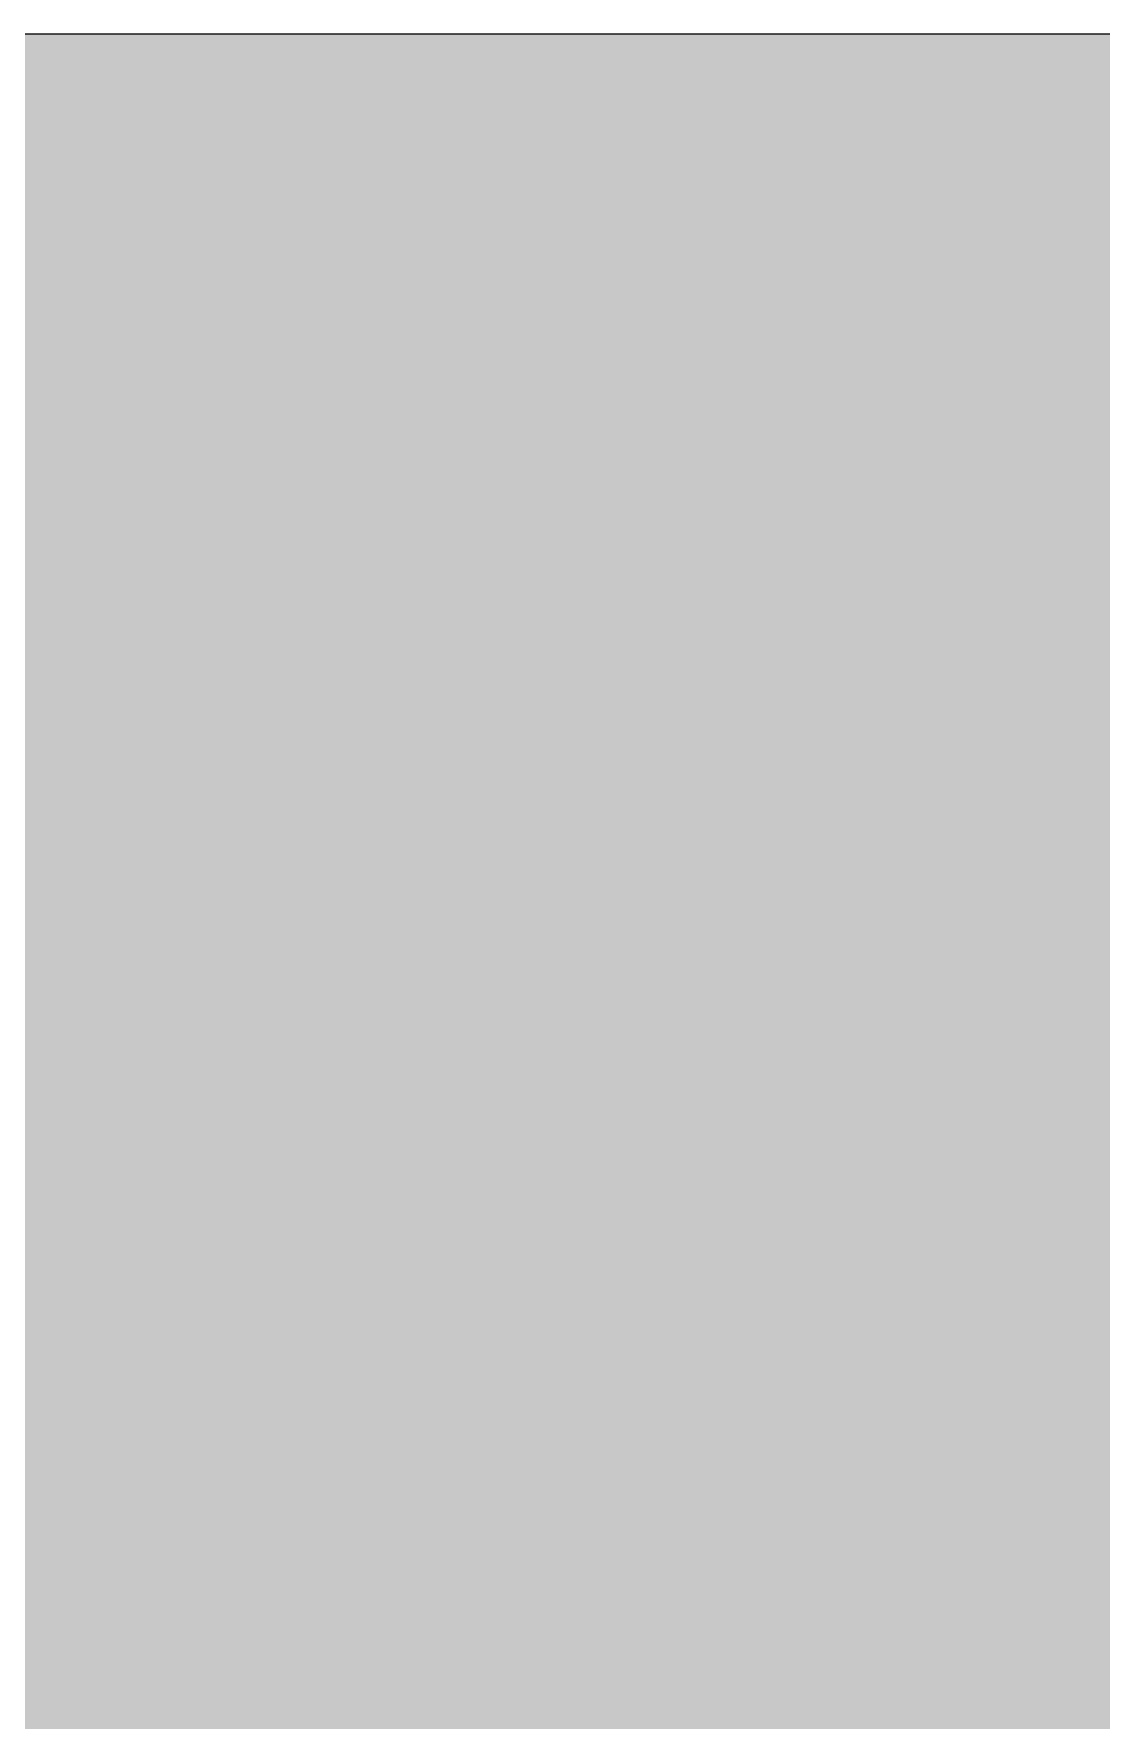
# Model space of a CAD drawing. Header units: metres. Extents: x 294 to 1101, y -498 to -355.
# Drawn here: x 630.81823 to 630.83406, y -471.21993 to -471.19493 of the extents above; entities that cross this region are included whole.
import ezdxf

# ---------------------------------------------------------------- set-up
doc = ezdxf.new("R2010")
doc.units = ezdxf.units.M
doc.layers.add('SectionCutEdges', color=7, linetype='Continuous')
doc.layers.add('wall', color=7, linetype='Continuous', lineweight=25)

msp = doc.modelspace()

# ---------------------------------------------------------------- hatches: boundary and pattern name
at = {"layer": 'wall'}
h = msp.add_hatch(color=256, dxfattribs=at)
h.dxf.hatch_style = 1
h.paths.add_polyline_path([(633.906003, -471.194932), (633.447812, -471.194932), (633.262778, -471.194932), (632.89079, -471.194932), (632.806003, -471.194932), (632.047812, -471.194932), (631.382659, -471.194932), (631.147812, -471.194932), (631.106003, -471.194932), (630.358345, -471.194932), (630.358345, -471.394932), (633.906003, -471.394932)])

# ---------------------------------------------------------------- linework, layer by layer
for p, q in [((605.094828, -471.194932), (632.806003, -471.194932)), ((605.094828, -471.194932), (632.806003, -471.194932)), ((625.98031, -471.194932), (631.106003, -471.194932)), ((626.385538, -471.194932), (631.106003, -471.194932)), ((630.358345, -471.194932), (631.309663, -471.194932)), ((630.647761, -471.194932), (631.117761, -471.194932)), ((630.647812, -471.194932), (631.147812, -471.194932)), ((630.647812, -471.194932), (631.147812, -471.194932)), ((630.647864, -471.194932), (631.117864, -471.194932)), ((630.691158, -471.194932), (631.074542, -471.194932)), ((630.719247, -471.194932), (631.049988, -471.194932)), ((630.731153, -471.194932), (631.034537, -471.194932)), ((630.813775, -471.194932), (630.832978, -471.194932)), ((630.816461, -471.194932), (630.818251, -471.194932)), ((630.816757, -471.194932), (630.818589, -471.194932)), ((630.81689, -471.194932), (630.818306, -471.194932)), ((630.817721, -471.194932), (630.818279, -471.194932)), ((630.817979, -471.194932), (630.818366, -471.194932)), ((630.818031, -471.194932), (630.818338, -471.194932)), ((630.81809, -471.194932), (630.818279, -471.194932)), ((630.818218, -471.194932), (630.818422, -471.194932)), ((630.818251, -471.194932), (630.81836, -471.194932)), ((630.818251, -471.194932), (630.81884, -471.194932)), ((630.818251, -471.194932), (630.819251, -471.194932)), ((630.818253, -471.194932), (630.818311, -471.194932)), ((630.818279, -471.194932), (630.818338, -471.194932)), ((630.818279, -471.194932), (630.818641, -471.194932)), ((630.818279, -471.194932), (630.818941, -471.194932)), ((630.818306, -471.194932), (630.81837, -471.194932)), ((630.818311, -471.194932), (630.818348, -471.194932)), ((630.818338, -471.194932), (630.818418, -471.194932)), ((630.818338, -471.194932), (630.818641, -471.194932)), ((630.818348, -471.194932), (630.818384, -471.194932)), ((630.81836, -471.194932), (630.818422, -471.194932)), ((630.818362, -471.194932), (630.818843, -471.194932)), ((630.818366, -471.194932), (630.818534, -471.194932)), ((630.81837, -471.194932), (630.818435, -471.194932)), ((630.81837, -471.194932), (630.820191, -471.194932)), ((630.818384, -471.194932), (630.81842, -471.194932)), ((630.81842, -471.194932), (630.818451, -471.194932)), ((630.818431, -471.194932), (630.818499, -471.194932)), ((630.818435, -471.194932), (630.818499, -471.194932)), ((630.818473, -471.194932), (630.818528, -471.194932)), ((630.818499, -471.194932), (630.818562, -471.194932)), ((630.818499, -471.194932), (630.820243, -471.194932)), ((630.818499, -471.194932), (630.820053, -471.194932)), ((630.818528, -471.194932), (630.818589, -471.194932)), ((630.818534, -471.194932), (630.818594, -471.194932)), ((630.818562, -471.194932), (630.818622, -471.194932)), ((630.818589, -471.194932), (630.818623, -471.194932)), ((630.818594, -471.194932), (630.821638, -471.194932)), ((630.818622, -471.194932), (630.818682, -471.194932)), ((630.818622, -471.194932), (630.819911, -471.194932)), ((630.818623, -471.194932), (630.818676, -471.194932)), ((630.818624, -471.194932), (630.820053, -471.194932)), ((630.818641, -471.194932), (630.818852, -471.194932)), ((630.818682, -471.194932), (630.818741, -471.194932)), ((630.818707, -471.194932), (630.818785, -471.194932)), ((630.818736, -471.194932), (630.81987, -471.194932)), ((630.818741, -471.194932), (630.8188, -471.194932)), ((630.818741, -471.194932), (630.819765, -471.194932)), ((630.818785, -471.194932), (630.818838, -471.194932)), ((630.8188, -471.194932), (630.818852, -471.194932)), ((630.818838, -471.194932), (630.818888, -471.194932)), ((630.81884, -471.194932), (630.818944, -471.194932)), ((630.818843, -471.194932), (630.820438, -471.194932)), ((630.818845, -471.194932), (630.819683, -471.194932)), ((630.818852, -471.194932), (630.818903, -471.194932)), ((630.818852, -471.194932), (630.819621, -471.194932)), ((630.818852, -471.194932), (630.819132, -471.194932)), ((630.818888, -471.194932), (630.818941, -471.194932)), ((630.818903, -471.194932), (630.818954, -471.194932)), ((630.818941, -471.194932), (630.81918, -471.194932)), ((630.818941, -471.194932), (630.81907, -471.194932)), ((630.818944, -471.194932), (630.819181, -471.194932)), ((630.818944, -471.194932), (630.819137, -471.194932)), ((630.818949, -471.194932), (630.819491, -471.194932)), ((630.818954, -471.194932), (630.819005, -471.194932)), ((630.818954, -471.194932), (630.81948, -471.194932)), ((630.818972, -471.194932), (630.819008, -471.194932)), ((630.819005, -471.194932), (630.819053, -471.194932)), ((630.819049, -471.194932), (630.819298, -471.194932)), ((630.819053, -471.194932), (630.819101, -471.194932)), ((630.819053, -471.194932), (630.819337, -471.194932)), ((630.819062, -471.194932), (630.819106, -471.194932)), ((630.81907, -471.194932), (630.819168, -471.194932)), ((630.819101, -471.194932), (630.819149, -471.194932)), ((630.819119, -471.194932), (630.81926, -471.194932)), ((630.819132, -471.194932), (630.81926, -471.194932)), ((630.819137, -471.194932), (630.81926, -471.194932)), ((630.819144, -471.194932), (630.81917, -471.194932)), ((630.819144, -471.194932), (630.819203, -471.194932)), ((630.819149, -471.194932), (630.819191, -471.194932)), ((630.819165, -471.194932), (630.819196, -471.194932)), ((630.819168, -471.194932), (630.819735, -471.194932)), ((630.81917, -471.194932), (630.819309, -471.194932)), ((630.81918, -471.194932), (630.819735, -471.194932)), ((630.81918, -471.194932), (630.819221, -471.194932)), ((630.81918, -471.194932), (630.819762, -471.194932)), ((630.819181, -471.194932), (630.819971, -471.194932)), ((630.819181, -471.194932), (630.819435, -471.194932)), ((630.819191, -471.194932), (630.82086, -471.194932)), ((630.819196, -471.194932), (630.819237, -471.194932)), ((630.819203, -471.194932), (630.819298, -471.194932)), ((630.819221, -471.194932), (630.819391, -471.194932)), ((630.819232, -471.194932), (630.819639, -471.194932)), ((630.819237, -471.194932), (630.819278, -471.194932)), ((630.819237, -471.194932), (630.820313, -471.194932)), ((630.819251, -471.194932), (630.81956, -471.194932)), ((630.819278, -471.194932), (630.819319, -471.194932)), ((630.819278, -471.194932), (630.81956, -471.194932)), ((630.819278, -471.194932), (630.820962, -471.194932)), ((630.819298, -471.194932), (630.819792, -471.194932)), ((630.819298, -471.194932), (630.819392, -471.194932)), ((630.819309, -471.194932), (630.821736, -471.194932)), ((630.819314, -471.194932), (630.821923, -471.194932)), ((630.819319, -471.194932), (630.81936, -471.194932)), ((630.819319, -471.194932), (630.819785, -471.194932)), ((630.819337, -471.194932), (630.821422, -471.194932)), ((630.81936, -471.194932), (630.819397, -471.194932)), ((630.819391, -471.194932), (630.819474, -471.194932)), ((630.819392, -471.194932), (630.819491, -471.194932)), ((630.819397, -471.194932), (630.819434, -471.194932)), ((630.819397, -471.194932), (630.821824, -471.194932)), ((630.819397, -471.194932), (630.821728, -471.194932)), ((630.819434, -471.194932), (630.81947, -471.194932)), ((630.819435, -471.194932), (630.820228, -471.194932)), ((630.81947, -471.194932), (630.819507, -471.194932)), ((630.81947, -471.194932), (630.821706, -471.194932)), ((630.819474, -471.194932), (630.819684, -471.194932)), ((630.819474, -471.194932), (630.821041, -471.194932)), ((630.81948, -471.194932), (630.821528, -471.194932)), ((630.819491, -471.194932), (630.820275, -471.194932)), ((630.819491, -471.194932), (630.819588, -471.194932)), ((630.819506, -471.194932), (630.821669, -471.194932)), ((630.819507, -471.194932), (630.819544, -471.194932)), ((630.819544, -471.194932), (630.819581, -471.194932)), ((630.819544, -471.194932), (630.820284, -471.194932)), ((630.819554, -471.194932), (630.821562, -471.194932)), ((630.81956, -471.194932), (630.821172, -471.194932)), ((630.81956, -471.194932), (630.820405, -471.194932)), ((630.819581, -471.194932), (630.819617, -471.194932)), ((630.819588, -471.194932), (630.819683, -471.194932)), ((630.819617, -471.194932), (630.819653, -471.194932)), ((630.819617, -471.194932), (630.821469, -471.194932)), ((630.819619, -471.194932), (630.821477, -471.194932)), ((630.819621, -471.194932), (630.821415, -471.194932)), ((630.819639, -471.194932), (630.821833, -471.194932)), ((630.819653, -471.194932), (630.819689, -471.194932)), ((630.819683, -471.194932), (630.820757, -471.194932)), ((630.819683, -471.194932), (630.819776, -471.194932)), ((630.819688, -471.194932), (630.821401, -471.194932)), ((630.819689, -471.194932), (630.819724, -471.194932)), ((630.819689, -471.194932), (630.821388, -471.194932)), ((630.819724, -471.194932), (630.819759, -471.194932)), ((630.819735, -471.194932), (630.819971, -471.194932)), ((630.819759, -471.194932), (630.819794, -471.194932)), ((630.819759, -471.194932), (630.82132, -471.194932)), ((630.819759, -471.194932), (630.821261, -471.194932)), ((630.819762, -471.194932), (630.820583, -471.194932)), ((630.819765, -471.194932), (630.821294, -471.194932)), ((630.819776, -471.194932), (630.81987, -471.194932)), ((630.819785, -471.194932), (630.821929, -471.194932)), ((630.819792, -471.194932), (630.821632, -471.194932)), ((630.819813, -471.194932), (630.821232, -471.194932)), ((630.819813, -471.194932), (630.821183, -471.194932)), ((630.819841, -471.194932), (630.820632, -471.194932)), ((630.81985, -471.194932), (630.821107, -471.194932)), ((630.819851, -471.194932), (630.821186, -471.194932)), ((630.819869, -471.194932), (630.819902, -471.194932)), ((630.81987, -471.194932), (630.821228, -471.194932)), ((630.81987, -471.194932), (630.819963, -471.194932)), ((630.819902, -471.194932), (630.819934, -471.194932)), ((630.819902, -471.194932), (630.82106, -471.194932)), ((630.819909, -471.194932), (630.821116, -471.194932)), ((630.819911, -471.194932), (630.821163, -471.194932)), ((630.819934, -471.194932), (630.819967, -471.194932)), ((630.819963, -471.194932), (630.820053, -471.194932)), ((630.819967, -471.194932), (630.819999, -471.194932)), ((630.819967, -471.194932), (630.820938, -471.194932)), ((630.819982, -471.194932), (630.820174, -471.194932)), ((630.820014, -471.194932), (630.820367, -471.194932)), ((630.820014, -471.194932), (630.820108, -471.194932)), ((630.820053, -471.194932), (630.821027, -471.194932)), ((630.820053, -471.194932), (630.821164, -471.194932)), ((630.820053, -471.194932), (630.820141, -471.194932)), ((630.820072, -471.194932), (630.820771, -471.194932)), ((630.820072, -471.194932), (630.820288, -471.194932)), ((630.820108, -471.194932), (630.820758, -471.194932)), ((630.820141, -471.194932), (630.820243, -471.194932)), ((630.820174, -471.194932), (630.820342, -471.194932)), ((630.820174, -471.194932), (630.820502, -471.194932)), ((630.820191, -471.194932), (630.820886, -471.194932)), ((630.820228, -471.194932), (630.820771, -471.194932)), ((630.820243, -471.194932), (630.821027, -471.194932)), ((630.820243, -471.194932), (630.820438, -471.194932)), ((630.820275, -471.194932), (630.821522, -471.194932)), ((630.820284, -471.194932), (630.821584, -471.194932)), ((630.820288, -471.194932), (630.821162, -471.194932)), ((630.820313, -471.194932), (630.821839, -471.194932)), ((630.820342, -471.194932), (630.821116, -471.194932)), ((630.820367, -471.194932), (630.820632, -471.194932)), ((630.820405, -471.194932), (630.820771, -471.194932)), ((630.820438, -471.194932), (630.820877, -471.194932)), ((630.820438, -471.194932), (630.820531, -471.194932)), ((630.820502, -471.194932), (630.821227, -471.194932)), ((630.820531, -471.194932), (630.820625, -471.194932)), ((630.820583, -471.194932), (630.821111, -471.194932)), ((630.820625, -471.194932), (630.82101, -471.194932)), ((630.820632, -471.194932), (630.82079, -471.194932)), ((630.82072, -471.194932), (630.822439, -471.194932)), ((630.820757, -471.194932), (630.821407, -471.194932)), ((630.820758, -471.194932), (630.822537, -471.194932)), ((630.820771, -471.194932), (630.820963, -471.194932)), ((630.820771, -471.194932), (630.820875, -471.194932)), ((630.82079, -471.194932), (630.82086, -471.194932)), ((630.820815, -471.194932), (630.820886, -471.194932)), ((630.820849, -471.194932), (630.821227, -471.194932)), ((630.82086, -471.194932), (630.821421, -471.194932)), ((630.82086, -471.194932), (630.820962, -471.194932)), ((630.82086, -471.194932), (630.821741, -471.194932)), ((630.820875, -471.194932), (630.821517, -471.194932)), ((630.820886, -471.194932), (630.820957, -471.194932)), ((630.820938, -471.194932), (630.820998, -471.194932)), ((630.820952, -471.194932), (630.822414, -471.194932)), ((630.820957, -471.194932), (630.821027, -471.194932)), ((630.820957, -471.194932), (630.821528, -471.194932)), ((630.820962, -471.194932), (630.821421, -471.194932)), ((630.820962, -471.194932), (630.821107, -471.194932)), ((630.820963, -471.194932), (630.82128, -471.194932)), ((630.82101, -471.194932), (630.821288, -471.194932)), ((630.821027, -471.194932), (630.821097, -471.194932)), ((630.821041, -471.194932), (630.821667, -471.194932)), ((630.82106, -471.194932), (630.821681, -471.194932)), ((630.821097, -471.194932), (630.821163, -471.194932)), ((630.821107, -471.194932), (630.821172, -471.194932)), ((630.821111, -471.194932), (630.821667, -471.194932)), ((630.821116, -471.194932), (630.821954, -471.194932)), ((630.821116, -471.194932), (630.821186, -471.194932)), ((630.821163, -471.194932), (630.821229, -471.194932)), ((630.821172, -471.194932), (630.821421, -471.194932)), ((630.821172, -471.194932), (630.82128, -471.194932)), ((630.821203, -471.194932), (630.821566, -471.194932)), ((630.821203, -471.194932), (630.821537, -471.194932)), ((630.821226, -471.194932), (630.821461, -471.194932)), ((630.821227, -471.194932), (630.821974, -471.194932)), ((630.821227, -471.194932), (630.821825, -471.194932)), ((630.821229, -471.194932), (630.821294, -471.194932)), ((630.821229, -471.194932), (630.822143, -471.194932)), ((630.821255, -471.194932), (630.82132, -471.194932)), ((630.82128, -471.194932), (630.821337, -471.194932)), ((630.82128, -471.194932), (630.821544, -471.194932)), ((630.821288, -471.194932), (630.821548, -471.194932)), ((630.821294, -471.194932), (630.821358, -471.194932)), ((630.82132, -471.194932), (630.821727, -471.194932)), ((630.82132, -471.194932), (630.821361, -471.194932)), ((630.821358, -471.194932), (630.821415, -471.194932)), ((630.821361, -471.194932), (630.821401, -471.194932)), ((630.821401, -471.194932), (630.821625, -471.194932)), ((630.821401, -471.194932), (630.821442, -471.194932)), ((630.821415, -471.194932), (630.821472, -471.194932)), ((630.821421, -471.194932), (630.821667, -471.194932)), ((630.821421, -471.194932), (630.821993, -471.194932)), ((630.821421, -471.194932), (630.821911, -471.194932)), ((630.821421, -471.194932), (630.821626, -471.194932)), ((630.821422, -471.194932), (630.821602, -471.194932)), ((630.821442, -471.194932), (630.821477, -471.194932)), ((630.821461, -471.194932), (630.822992, -471.194932)), ((630.821465, -471.194932), (630.822665, -471.194932)), ((630.821469, -471.194932), (630.821942, -471.194932)), ((630.821472, -471.194932), (630.821528, -471.194932)), ((630.821472, -471.194932), (630.82225, -471.194932)), ((630.821477, -471.194932), (630.821531, -471.194932)), ((630.821501, -471.194932), (630.821562, -471.194932)), ((630.821517, -471.194932), (630.821544, -471.194932)), ((630.821528, -471.194932), (630.821583, -471.194932)), ((630.821528, -471.194932), (630.823351, -471.194932)), ((630.821531, -471.194932), (630.821806, -471.194932)), ((630.821531, -471.194932), (630.821575, -471.194932)), ((630.821537, -471.194932), (630.821668, -471.194932)), ((630.821544, -471.194932), (630.82159, -471.194932)), ((630.821544, -471.194932), (630.821668, -471.194932)), ((630.821548, -471.194932), (630.82259, -471.194932)), ((630.821562, -471.194932), (630.822187, -471.194932)), ((630.821566, -471.194932), (630.822451, -471.194932)), ((630.821575, -471.194932), (630.821625, -471.194932)), ((630.821584, -471.194932), (630.822175, -471.194932)), ((630.821602, -471.194932), (630.821636, -471.194932)), ((630.821625, -471.194932), (630.822333, -471.194932)), ((630.821625, -471.194932), (630.821676, -471.194932)), ((630.821626, -471.194932), (630.821667, -471.194932)), ((630.821626, -471.194932), (630.823965, -471.194932)), ((630.821636, -471.194932), (630.821689, -471.194932)), ((630.821667, -471.194932), (630.821701, -471.194932)), ((630.821669, -471.194932), (630.821728, -471.194932)), ((630.821669, -471.194932), (630.822105, -471.194932)), ((630.821676, -471.194932), (630.821727, -471.194932)), ((630.821681, -471.194932), (630.822266, -471.194932)), ((630.821684, -471.194932), (630.822329, -471.194932)), ((630.821689, -471.194932), (630.821741, -471.194932)), ((630.821689, -471.194932), (630.822253, -471.194932)), ((630.821692, -471.194932), (630.822129, -471.194932)), ((630.821706, -471.194932), (630.822095, -471.194932)), ((630.821713, -471.194932), (630.822548, -471.194932)), ((630.821713, -471.194932), (630.821911, -471.194932)), ((630.821727, -471.194932), (630.822412, -471.194932)), ((630.821727, -471.194932), (630.821779, -471.194932)), ((630.821728, -471.194932), (630.821763, -471.194932)), ((630.821741, -471.194932), (630.821793, -471.194932)), ((630.821763, -471.194932), (630.821896, -471.194932)), ((630.821791, -471.194932), (630.821859, -471.194932)), ((630.821791, -471.194932), (630.822013, -471.194932)), ((630.821793, -471.194932), (630.821839, -471.194932)), ((630.821806, -471.194932), (630.822258, -471.194932)), ((630.821824, -471.194932), (630.822014, -471.194932)), ((630.821825, -471.194932), (630.822342, -471.194932)), ((630.821839, -471.194932), (630.821884, -471.194932)), ((630.821859, -471.194932), (630.821923, -471.194932)), ((630.821865, -471.194932), (630.822472, -471.194932)), ((630.821878, -471.194932), (630.822002, -471.194932)), ((630.821884, -471.194932), (630.821929, -471.194932)), ((630.821884, -471.194932), (630.822004, -471.194932)), ((630.821894, -471.194932), (630.822513, -471.194932)), ((630.821894, -471.194932), (630.821954, -471.194932)), ((630.821895, -471.194932), (630.82264, -471.194932)), ((630.821895, -471.194932), (630.822266, -471.194932)), ((630.821896, -471.194932), (630.822105, -471.194932)), ((630.821911, -471.194932), (630.822126, -471.194932)), ((630.821911, -471.194932), (630.822884, -471.194932)), ((630.821923, -471.194932), (630.822002, -471.194932)), ((630.821929, -471.194932), (630.821973, -471.194932)), ((630.821954, -471.194932), (630.822576, -471.194932)), ((630.821954, -471.194932), (630.822001, -471.194932)), ((630.821973, -471.194932), (630.822014, -471.194932)), ((630.822001, -471.194932), (630.822342, -471.194932)), ((630.822002, -471.194932), (630.822355, -471.194932)), ((630.822002, -471.194932), (630.822081, -471.194932)), ((630.822004, -471.194932), (630.823089, -471.194932)), ((630.822014, -471.194932), (630.822055, -471.194932)), ((630.822044, -471.194932), (630.822469, -471.194932)), ((630.822055, -471.194932), (630.822095, -471.194932)), ((630.822055, -471.194932), (630.823298, -471.194932)), ((630.82206, -471.194932), (630.824332, -471.194932)), ((630.822081, -471.194932), (630.822159, -471.194932)), ((630.822095, -471.194932), (630.822135, -471.194932)), ((630.822129, -471.194932), (630.822394, -471.194932)), ((630.822135, -471.194932), (630.822175, -471.194932)), ((630.822143, -471.194932), (630.822924, -471.194932)), ((630.822159, -471.194932), (630.822245, -471.194932)), ((630.822175, -471.194932), (630.822216, -471.194932)), ((630.822181, -471.194932), (630.82229, -471.194932)), ((630.8222, -471.194932), (630.822471, -471.194932)), ((630.822216, -471.194932), (630.822256, -471.194932)), ((630.822216, -471.194932), (630.823513, -471.194932)), ((630.822223, -471.194932), (630.822285, -471.194932)), ((630.822245, -471.194932), (630.822329, -471.194932)), ((630.82225, -471.194932), (630.822506, -471.194932)), ((630.822253, -471.194932), (630.82287, -471.194932)), ((630.822256, -471.194932), (630.822295, -471.194932)), ((630.822266, -471.194932), (630.822569, -471.194932)), ((630.822266, -471.194932), (630.822533, -471.194932)), ((630.822285, -471.194932), (630.82413, -471.194932)), ((630.822295, -471.194932), (630.822335, -471.194932)), ((630.822329, -471.194932), (630.82414, -471.194932)), ((630.822329, -471.194932), (630.822413, -471.194932)), ((630.822335, -471.194932), (630.822374, -471.194932)), ((630.822342, -471.194932), (630.822832, -471.194932)), ((630.822342, -471.194932), (630.822618, -471.194932)), ((630.822355, -471.194932), (630.822949, -471.194932)), ((630.822373, -471.194932), (630.823255, -471.194932)), ((630.822374, -471.194932), (630.822412, -471.194932)), ((630.822374, -471.194932), (630.822795, -471.194932)), ((630.822394, -471.194932), (630.823197, -471.194932)), ((630.822412, -471.194932), (630.822451, -471.194932)), ((630.822413, -471.194932), (630.822494, -471.194932)), ((630.822414, -471.194932), (630.823346, -471.194932)), ((630.822451, -471.194932), (630.823999, -471.194932)), ((630.822459, -471.194932), (630.822537, -471.194932)), ((630.822469, -471.194932), (630.822512, -471.194932)), ((630.822492, -471.194932), (630.822749, -471.194932)), ((630.822493, -471.194932), (630.823682, -471.194932)), ((630.822494, -471.194932), (630.822581, -471.194932)), ((630.822506, -471.194932), (630.822648, -471.194932)), ((630.822522, -471.194932), (630.822832, -471.194932)), ((630.822533, -471.194932), (630.822569, -471.194932)), ((630.822537, -471.194932), (630.82283, -471.194932)), ((630.822537, -471.194932), (630.82259, -471.194932)), ((630.822537, -471.194932), (630.822734, -471.194932)), ((630.822556, -471.194932), (630.824084, -471.194932)), ((630.822569, -471.194932), (630.822605, -471.194932)), ((630.822581, -471.194932), (630.822751, -471.194932)), ((630.822581, -471.194932), (630.82267, -471.194932)), ((630.822581, -471.194932), (630.822665, -471.194932)), ((630.82259, -471.194932), (630.823015, -471.194932)), ((630.822605, -471.194932), (630.82264, -471.194932)), ((630.822605, -471.194932), (630.823546, -471.194932)), ((630.822633, -471.194932), (630.822749, -471.194932)), ((630.82264, -471.194932), (630.823194, -471.194932)), ((630.822648, -471.194932), (630.823488, -471.194932)), ((630.822665, -471.194932), (630.823902, -471.194932)), ((630.822665, -471.194932), (630.822748, -471.194932)), ((630.82267, -471.194932), (630.822834, -471.194932)), ((630.822734, -471.194932), (630.822765, -471.194932)), ((630.822748, -471.194932), (630.822829, -471.194932)), ((630.822749, -471.194932), (630.822836, -471.194932)), ((630.822751, -471.194932), (630.823488, -471.194932)), ((630.822765, -471.194932), (630.823062, -471.194932)), ((630.822765, -471.194932), (630.824918, -471.194932)), ((630.822795, -471.194932), (630.823323, -471.194932)), ((630.822829, -471.194932), (630.823143, -471.194932)), ((630.822829, -471.194932), (630.822912, -471.194932)), ((630.822829, -471.194932), (630.824037, -471.194932)), ((630.822832, -471.194932), (630.823063, -471.194932)), ((630.822834, -471.194932), (630.8232, -471.194932)), ((630.822836, -471.194932), (630.82324, -471.194932)), ((630.82287, -471.194932), (630.824146, -471.194932)), ((630.822884, -471.194932), (630.823965, -471.194932)), ((630.822912, -471.194932), (630.822992, -471.194932)), ((630.822924, -471.194932), (630.823557, -471.194932)), ((630.822949, -471.194932), (630.824351, -471.194932)), ((630.822992, -471.194932), (630.823643, -471.194932)), ((630.822992, -471.194932), (630.823071, -471.194932)), ((630.823015, -471.194932), (630.824301, -471.194932)), ((630.823062, -471.194932), (630.823194, -471.194932)), ((630.823071, -471.194932), (630.823148, -471.194932)), ((630.823089, -471.194932), (630.824357, -471.194932)), ((630.823143, -471.194932), (630.823255, -471.194932)), ((630.823143, -471.194932), (630.823938, -471.194932)), ((630.823148, -471.194932), (630.823237, -471.194932)), ((630.823194, -471.194932), (630.82322, -471.194932)), ((630.823197, -471.194932), (630.823274, -471.194932)), ((630.8232, -471.194932), (630.823557, -471.194932)), ((630.823219, -471.194932), (630.823541, -471.194932)), ((630.82322, -471.194932), (630.825498, -471.194932)), ((630.823237, -471.194932), (630.823346, -471.194932)), ((630.823255, -471.194932), (630.82356, -471.194932)), ((630.823264, -471.194932), (630.823407, -471.194932)), ((630.823274, -471.194932), (630.823351, -471.194932)), ((630.823274, -471.194932), (630.82352, -471.194932)), ((630.823298, -471.194932), (630.824335, -471.194932)), ((630.823323, -471.194932), (630.82374, -471.194932)), ((630.823346, -471.194932), (630.824239, -471.194932)), ((630.823346, -471.194932), (630.823407, -471.194932)), ((630.823351, -471.194932), (630.823405, -471.194932)), ((630.823405, -471.194932), (630.824928, -471.194932)), ((630.823407, -471.194932), (630.824164, -471.194932)), ((630.823407, -471.194932), (630.823488, -471.194932)), ((630.823427, -471.194932), (630.823503, -471.194932)), ((630.823427, -471.194932), (630.824591, -471.194932)), ((630.823428, -471.194932), (630.824315, -471.194932)), ((630.823488, -471.194932), (630.82391, -471.194932)), ((630.823488, -471.194932), (630.82357, -471.194932)), ((630.823503, -471.194932), (630.823575, -471.194932)), ((630.823513, -471.194932), (630.824135, -471.194932)), ((630.82352, -471.194932), (630.825255, -471.194932)), ((630.823541, -471.194932), (630.825154, -471.194932)), ((630.823557, -471.194932), (630.823646, -471.194932)), ((630.82356, -471.194932), (630.823872, -471.194932)), ((630.82356, -471.194932), (630.823768, -471.194932)), ((630.823565, -471.194932), (630.823604, -471.194932)), ((630.82357, -471.194932), (630.823808, -471.194932)), ((630.823575, -471.194932), (630.823646, -471.194932)), ((630.823575, -471.194932), (630.823905, -471.194932)), ((630.823576, -471.194932), (630.824463, -471.194932)), ((630.823643, -471.194932), (630.824533, -471.194932)), ((630.823646, -471.194932), (630.823717, -471.194932)), ((630.823646, -471.194932), (630.825559, -471.194932)), ((630.823646, -471.194932), (630.823905, -471.194932)), ((630.823682, -471.194932), (630.823708, -471.194932)), ((630.82371, -471.194932), (630.824605, -471.194932)), ((630.823717, -471.194932), (630.823787, -471.194932)), ((630.823717, -471.194932), (630.825473, -471.194932)), ((630.82374, -471.194932), (630.823867, -471.194932)), ((630.823757, -471.194932), (630.823785, -471.194932)), ((630.823787, -471.194932), (630.823849, -471.194932)), ((630.823808, -471.194932), (630.82387, -471.194932)), ((630.823808, -471.194932), (630.824019, -471.194932)), ((630.823815, -471.194932), (630.825017, -471.194932)), ((630.823819, -471.194932), (630.825018, -471.194932)), ((630.82384, -471.194932), (630.824751, -471.194932)), ((630.823849, -471.194932), (630.82391, -471.194932)), ((630.823849, -471.194932), (630.825264, -471.194932)), ((630.823867, -471.194932), (630.823924, -471.194932)), ((630.82387, -471.194932), (630.823903, -471.194932)), ((630.823872, -471.194932), (630.823929, -471.194932)), ((630.823902, -471.194932), (630.824825, -471.194932)), ((630.823903, -471.194932), (630.824301, -471.194932)), ((630.823905, -471.194932), (630.82564, -471.194932)), ((630.823905, -471.194932), (630.824245, -471.194932)), ((630.82391, -471.194932), (630.823971, -471.194932)), ((630.823924, -471.194932), (630.824889, -471.194932)), ((630.823929, -471.194932), (630.824888, -471.194932)), ((630.823932, -471.194932), (630.823978, -471.194932)), ((630.823938, -471.194932), (630.823983, -471.194932)), ((630.823965, -471.194932), (630.826616, -471.194932)), ((630.823965, -471.194932), (630.824737, -471.194932)), ((630.823965, -471.194932), (630.8249, -471.194932)), ((630.823971, -471.194932), (630.824031, -471.194932)), ((630.823971, -471.194932), (630.82424, -471.194932)), ((630.823978, -471.194932), (630.824031, -471.194932)), ((630.823983, -471.194932), (630.824037, -471.194932)), ((630.823999, -471.194932), (630.826082, -471.194932)), ((630.823999, -471.194932), (630.825477, -471.194932)), ((630.823999, -471.194932), (630.824737, -471.194932)), ((630.824019, -471.194932), (630.824092, -471.194932)), ((630.824031, -471.194932), (630.824089, -471.194932)), ((630.824031, -471.194932), (630.824083, -471.194932)), ((630.824037, -471.194932), (630.824084, -471.194932)), ((630.824071, -471.194932), (630.824876, -471.194932)), ((630.824083, -471.194932), (630.824135, -471.194932)), ((630.824084, -471.194932), (630.824574, -471.194932)), ((630.824084, -471.194932), (630.82413, -471.194932)), ((630.824089, -471.194932), (630.824146, -471.194932)), ((630.824089, -471.194932), (630.824916, -471.194932)), ((630.824092, -471.194932), (630.824164, -471.194932)), ((630.82413, -471.194932), (630.824725, -471.194932)), ((630.82413, -471.194932), (630.824188, -471.194932)), ((630.824135, -471.194932), (630.824718, -471.194932)), ((630.824135, -471.194932), (630.824186, -471.194932)), ((630.82414, -471.194932), (630.824319, -471.194932)), ((630.824146, -471.194932), (630.824203, -471.194932)), ((630.824146, -471.194932), (630.824853, -471.194932)), ((630.824164, -471.194932), (630.825513, -471.194932)), ((630.824164, -471.194932), (630.824239, -471.194932)), ((630.824186, -471.194932), (630.824237, -471.194932)), ((630.824197, -471.194932), (630.824829, -471.194932)), ((630.824203, -471.194932), (630.824259, -471.194932)), ((630.824203, -471.194932), (630.824816, -471.194932)), ((630.824237, -471.194932), (630.824286, -471.194932)), ((630.824239, -471.194932), (630.825602, -471.194932)), ((630.824239, -471.194932), (630.824315, -471.194932)), ((630.82424, -471.194932), (630.825075, -471.194932)), ((630.82424, -471.194932), (630.825171, -471.194932)), ((630.82424, -471.194932), (630.824981, -471.194932)), ((630.824245, -471.194932), (630.824591, -471.194932)), ((630.824259, -471.194932), (630.824308, -471.194932)), ((630.824286, -471.194932), (630.824335, -471.194932)), ((630.824301, -471.194932), (630.82446, -471.194932)), ((630.824301, -471.194932), (630.826415, -471.194932)), ((630.824302, -471.194932), (630.824668, -471.194932)), ((630.824308, -471.194932), (630.824357, -471.194932)), ((630.824308, -471.194932), (630.824664, -471.194932)), ((630.824315, -471.194932), (630.825689, -471.194932)), ((630.824315, -471.194932), (630.824395, -471.194932)), ((630.824319, -471.194932), (630.824863, -471.194932)), ((630.824332, -471.194932), (630.824548, -471.194932)), ((630.824335, -471.194932), (630.824383, -471.194932)), ((630.824335, -471.194932), (630.824543, -471.194932)), ((630.824351, -471.194932), (630.824591, -471.194932)), ((630.824357, -471.194932), (630.824406, -471.194932)), ((630.824357, -471.194932), (630.824605, -471.194932)), ((630.824383, -471.194932), (630.824426, -471.194932)), ((630.824395, -471.194932), (630.824463, -471.194932)), ((630.824406, -471.194932), (630.824451, -471.194932)), ((630.824426, -471.194932), (630.824472, -471.194932)), ((630.824451, -471.194932), (630.824497, -471.194932)), ((630.82446, -471.194932), (630.824876, -471.194932)), ((630.824463, -471.194932), (630.824533, -471.194932)), ((630.824463, -471.194932), (630.825642, -471.194932)), ((630.824472, -471.194932), (630.824499, -471.194932)), ((630.824497, -471.194932), (630.824544, -471.194932)), ((630.824498, -471.194932), (630.826839, -471.194932)), ((630.824499, -471.194932), (630.824543, -471.194932)), ((630.824499, -471.194932), (630.82684, -471.194932)), ((630.824533, -471.194932), (630.825561, -471.194932)), ((630.824533, -471.194932), (630.824605, -471.194932)), ((630.824543, -471.194932), (630.826887, -471.194932)), ((630.824543, -471.194932), (630.824586, -471.194932)), ((630.824544, -471.194932), (630.82674, -471.194932)), ((630.824544, -471.194932), (630.824605, -471.194932)), ((630.824548, -471.194932), (630.826893, -471.194932)), ((630.824574, -471.194932), (630.824925, -471.194932)), ((630.824586, -471.194932), (630.826934, -471.194932)), ((630.824586, -471.194932), (630.82463, -471.194932)), ((630.824591, -471.194932), (630.825689, -471.194932)), ((630.824591, -471.194932), (630.826681, -471.194932)), ((630.824598, -471.194932), (630.826946, -471.194932)), ((630.824605, -471.194932), (630.826688, -471.194932)), ((630.824605, -471.194932), (630.824664, -471.194932)), ((630.824605, -471.194932), (630.825485, -471.194932)), ((630.824605, -471.194932), (630.824679, -471.194932)), ((630.82463, -471.194932), (630.824674, -471.194932)), ((630.824664, -471.194932), (630.824699, -471.194932)), ((630.824668, -471.194932), (630.824745, -471.194932)), ((630.824674, -471.194932), (630.824718, -471.194932)), ((630.824674, -471.194932), (630.827028, -471.194932)), ((630.824679, -471.194932), (630.824751, -471.194932)), ((630.824686, -471.194932), (630.827041, -471.194932)), ((630.824718, -471.194932), (630.824761, -471.194932)), ((630.824718, -471.194932), (630.827075, -471.194932)), ((630.824725, -471.194932), (630.827083, -471.194932)), ((630.824731, -471.194932), (630.826635, -471.194932)), ((630.824745, -471.194932), (630.826628, -471.194932)), ((630.824751, -471.194932), (630.825283, -471.194932)), ((630.824751, -471.194932), (630.824825, -471.194932)), ((630.824761, -471.194932), (630.827122, -471.194932)), ((630.824761, -471.194932), (630.824804, -471.194932)), ((630.824764, -471.194932), (630.827124, -471.194932)), ((630.824804, -471.194932), (630.824847, -471.194932)), ((630.824816, -471.194932), (630.826522, -471.194932)), ((630.824825, -471.194932), (630.825187, -471.194932)), ((630.824825, -471.194932), (630.8249, -471.194932)), ((630.824829, -471.194932), (630.826515, -471.194932)), ((630.824845, -471.194932), (630.827212, -471.194932)), ((630.824847, -471.194932), (630.824889, -471.194932)), ((630.824847, -471.194932), (630.827214, -471.194932)), ((630.824853, -471.194932), (630.8249, -471.194932)), ((630.824863, -471.194932), (630.824913, -471.194932)), ((630.824876, -471.194932), (630.825331, -471.194932)), ((630.824876, -471.194932), (630.825472, -471.194932)), ((630.824888, -471.194932), (630.827258, -471.194932)), ((630.824889, -471.194932), (630.824931, -471.194932)), ((630.824889, -471.194932), (630.827259, -471.194932)), ((630.8249, -471.194932), (630.826461, -471.194932)), ((630.8249, -471.194932), (630.825089, -471.194932)), ((630.8249, -471.194932), (630.824982, -471.194932)), ((630.824913, -471.194932), (630.826455, -471.194932)), ((630.824918, -471.194932), (630.825498, -471.194932)), ((630.824918, -471.194932), (630.826243, -471.194932)), ((630.824925, -471.194932), (630.824982, -471.194932)), ((630.824925, -471.194932), (630.826394, -471.194932)), ((630.824928, -471.194932), (630.825255, -471.194932)), ((630.824928, -471.194932), (630.825607, -471.194932)), ((630.82493, -471.194932), (630.827303, -471.194932)), ((630.824931, -471.194932), (630.827304, -471.194932)), ((630.824931, -471.194932), (630.824973, -471.194932)), ((630.824962, -471.194932), (630.825936, -471.194932)), ((630.824981, -471.194932), (630.825075, -471.194932)), ((630.824995, -471.194932), (630.827373, -471.194932)), ((630.824995, -471.194932), (630.827373, -471.194932)), ((630.825017, -471.194932), (630.827397, -471.194932)), ((630.825018, -471.194932), (630.827397, -471.194932)), ((630.82504, -471.194932), (630.827421, -471.194932)), ((630.825041, -471.194932), (630.827422, -471.194932)), ((630.825062, -471.194932), (630.825101, -471.194932)), ((630.825075, -471.194932), (630.825147, -471.194932)), ((630.825089, -471.194932), (630.82516, -471.194932)), ((630.825101, -471.194932), (630.82514, -471.194932)), ((630.825101, -471.194932), (630.827487, -471.194932)), ((630.825109, -471.194932), (630.827495, -471.194932)), ((630.82514, -471.194932), (630.826243, -471.194932)), ((630.825147, -471.194932), (630.826273, -471.194932)), ((630.825154, -471.194932), (630.827544, -471.194932)), ((630.82516, -471.194932), (630.826266, -471.194932)), ((630.82516, -471.194932), (630.825187, -471.194932)), ((630.825171, -471.194932), (630.825229, -471.194932)), ((630.825187, -471.194932), (630.825243, -471.194932)), ((630.825229, -471.194932), (630.826207, -471.194932)), ((630.825229, -471.194932), (630.825264, -471.194932)), ((630.825243, -471.194932), (630.826199, -471.194932)), ((630.825243, -471.194932), (630.825283, -471.194932)), ((630.825255, -471.194932), (630.825469, -471.194932)), ((630.825264, -471.194932), (630.825308, -471.194932)), ((630.825283, -471.194932), (630.825324, -471.194932)), ((630.825308, -471.194932), (630.826142, -471.194932)), ((630.825308, -471.194932), (630.825387, -471.194932)), ((630.825324, -471.194932), (630.826132, -471.194932)), ((630.825324, -471.194932), (630.825404, -471.194932)), ((630.825331, -471.194932), (630.825425, -471.194932)), ((630.825387, -471.194932), (630.825473, -471.194932)), ((630.825404, -471.194932), (630.825485, -471.194932)), ((630.825425, -471.194932), (630.825513, -471.194932)), ((630.825469, -471.194932), (630.826328, -471.194932)), ((630.825472, -471.194932), (630.82633, -471.194932)), ((630.825473, -471.194932), (630.825559, -471.194932)), ((630.825473, -471.194932), (630.826, -471.194932)), ((630.825477, -471.194932), (630.826653, -471.194932)), ((630.825485, -471.194932), (630.825993, -471.194932)), ((630.825485, -471.194932), (630.825561, -471.194932)), ((630.825498, -471.194932), (630.826243, -471.194932)), ((630.825513, -471.194932), (630.825602, -471.194932)), ((630.825513, -471.194932), (630.825891, -471.194932)), ((630.825559, -471.194932), (630.82564, -471.194932)), ((630.825559, -471.194932), (630.825924, -471.194932)), ((630.825561, -471.194932), (630.825921, -471.194932)), ((630.825602, -471.194932), (630.825689, -471.194932)), ((630.82564, -471.194932), (630.825847, -471.194932)), ((630.82564, -471.194932), (630.82572, -471.194932)), ((630.825642, -471.194932), (630.825849, -471.194932)), ((630.825689, -471.194932), (630.825718, -471.194932)), ((630.825689, -471.194932), (630.825745, -471.194932)), ((630.825689, -471.194932), (630.825776, -471.194932)), ((630.825718, -471.194932), (630.825776, -471.194932)), ((630.825745, -471.194932), (630.8258, -471.194932)), ((630.82577, -471.194932), (630.8258, -471.194932)), ((630.825776, -471.194932), (630.825849, -471.194932)), ((630.8258, -471.194932), (630.825841, -471.194932)), ((630.825841, -471.194932), (630.829424, -471.194932)), ((630.825841, -471.194932), (630.825882, -471.194932)), ((630.825847, -471.194932), (630.829664, -471.194932)), ((630.825849, -471.194932), (630.829832, -471.194932)), ((630.825849, -471.194932), (630.825921, -471.194932)), ((630.825921, -471.194932), (630.825993, -471.194932)), ((630.825929, -471.194932), (630.825968, -471.194932)), ((630.825931, -471.194932), (630.826026, -471.194932)), ((630.825936, -471.194932), (630.827122, -471.194932)), ((630.825958, -471.194932), (630.827736, -471.194932)), ((630.825968, -471.194932), (630.826042, -471.194932)), ((630.825993, -471.194932), (630.829992, -471.194932)), ((630.825993, -471.194932), (630.826064, -471.194932)), ((630.826, -471.194932), (630.829836, -471.194932)), ((630.826042, -471.194932), (630.826117, -471.194932)), ((630.826042, -471.194932), (630.827076, -471.194932)), ((630.826042, -471.194932), (630.829296, -471.194932)), ((630.826064, -471.194932), (630.826132, -471.194932)), ((630.826119, -471.194932), (630.82615, -471.194932)), ((630.826132, -471.194932), (630.830143, -471.194932)), ((630.826132, -471.194932), (630.826199, -471.194932)), ((630.826142, -471.194932), (630.830005, -471.194932)), ((630.82615, -471.194932), (630.826213, -471.194932)), ((630.826199, -471.194932), (630.826266, -471.194932)), ((630.826243, -471.194932), (630.826486, -471.194932)), ((630.82626, -471.194932), (630.82633, -471.194932)), ((630.826266, -471.194932), (630.830292, -471.194932)), ((630.826266, -471.194932), (630.826332, -471.194932)), ((630.826273, -471.194932), (630.830153, -471.194932)), ((630.826321, -471.194932), (630.826376, -471.194932)), ((630.82633, -471.194932), (630.827166, -471.194932)), ((630.826332, -471.194932), (630.826394, -471.194932)), ((630.826376, -471.194932), (630.8265, -471.194932)), ((630.826394, -471.194932), (630.830429, -471.194932)), ((630.826394, -471.194932), (630.826455, -471.194932)), ((630.826399, -471.194932), (630.830298, -471.194932)), ((630.826415, -471.194932), (630.829313, -471.194932)), ((630.826415, -471.194932), (630.827231, -471.194932)), ((630.826455, -471.194932), (630.826515, -471.194932)), ((630.826486, -471.194932), (630.826616, -471.194932)), ((630.8265, -471.194932), (630.829311, -471.194932)), ((630.8265, -471.194932), (630.827804, -471.194932)), ((630.826515, -471.194932), (630.830564, -471.194932)), ((630.826515, -471.194932), (630.826575, -471.194932)), ((630.826522, -471.194932), (630.830436, -471.194932)), ((630.826566, -471.194932), (630.829296, -471.194932)), ((630.826575, -471.194932), (630.826628, -471.194932)), ((630.826616, -471.194932), (630.826922, -471.194932)), ((630.826616, -471.194932), (630.829114, -471.194932)), ((630.826628, -471.194932), (630.830682, -471.194932)), ((630.826628, -471.194932), (630.826681, -471.194932)), ((630.826635, -471.194932), (630.830572, -471.194932)), ((630.826653, -471.194932), (630.826922, -471.194932)), ((630.826653, -471.194932), (630.827627, -471.194932)), ((630.826681, -471.194932), (630.826733, -471.194932)), ((630.826733, -471.194932), (630.826785, -471.194932)), ((630.826733, -471.194932), (630.829764, -471.194932)), ((630.82677, -471.194932), (630.83069, -471.194932)), ((630.826785, -471.194932), (630.826839, -471.194932)), ((630.826839, -471.194932), (630.82898, -471.194932)), ((630.826839, -471.194932), (630.826893, -471.194932)), ((630.82684, -471.194932), (630.830806, -471.194932)), ((630.826893, -471.194932), (630.826946, -471.194932)), ((630.826946, -471.194932), (630.826999, -471.194932)), ((630.826999, -471.194932), (630.827041, -471.194932)), ((630.827041, -471.194932), (630.827083, -471.194932)), ((630.827076, -471.194932), (630.829424, -471.194932)), ((630.827083, -471.194932), (630.827124, -471.194932)), ((630.827122, -471.194932), (630.827628, -471.194932)), ((630.827124, -471.194932), (630.827165, -471.194932)), ((630.827165, -471.194932), (630.827212, -471.194932)), ((630.827212, -471.194932), (630.827258, -471.194932)), ((630.827231, -471.194932), (630.827431, -471.194932)), ((630.827258, -471.194932), (630.827303, -471.194932)), ((630.827303, -471.194932), (630.827348, -471.194932)), ((630.827391, -471.194932), (630.828112, -471.194932)), ((630.827431, -471.194932), (630.829277, -471.194932)), ((630.827446, -471.194932), (630.827495, -471.194932)), ((630.827495, -471.194932), (630.827544, -471.194932)), ((630.827544, -471.194932), (630.827592, -471.194932)), ((630.827592, -471.194932), (630.827724, -471.194932)), ((630.827627, -471.194932), (630.829154, -471.194932)), ((630.827722, -471.194932), (630.82779, -471.194932)), ((630.827724, -471.194932), (630.828425, -471.194932)), ((630.82779, -471.194932), (630.828557, -471.194932)), ((630.827804, -471.194932), (630.828557, -471.194932)), ((630.827806, -471.194932), (630.828078, -471.194932)), ((630.827911, -471.194932), (630.828973, -471.194932)), ((630.828078, -471.194932), (630.832141, -471.194932)), ((630.828425, -471.194932), (630.828839, -471.194932)), ((630.828485, -471.194932), (630.83062, -471.194932)), ((630.828557, -471.194932), (630.829311, -471.194932)), ((630.828557, -471.194932), (630.830831, -471.194932)), ((630.828839, -471.194932), (630.828973, -471.194932)), ((630.828973, -471.194932), (630.829154, -471.194932)), ((630.828974, -471.194932), (630.829024, -471.194932)), ((630.82898, -471.194932), (630.830798, -471.194932)), ((630.829024, -471.194932), (630.830965, -471.194932)), ((630.829024, -471.194932), (630.829074, -471.194932)), ((630.829037, -471.194932), (630.830979, -471.194932)), ((630.829073, -471.194932), (630.830781, -471.194932)), ((630.829074, -471.194932), (630.829124, -471.194932)), ((630.829114, -471.194932), (630.829669, -471.194932)), ((630.829114, -471.194932), (630.830126, -471.194932)), ((630.829124, -471.194932), (630.829174, -471.194932)), ((630.829124, -471.194932), (630.831071, -471.194932)), ((630.829137, -471.194932), (630.831085, -471.194932)), ((630.829154, -471.194932), (630.829669, -471.194932)), ((630.829154, -471.194932), (630.830034, -471.194932)), ((630.829174, -471.194932), (630.829223, -471.194932)), ((630.829223, -471.194932), (630.831175, -471.194932)), ((630.829223, -471.194932), (630.829272, -471.194932)), ((630.829226, -471.194932), (630.831178, -471.194932)), ((630.829272, -471.194932), (630.829321, -471.194932)), ((630.829277, -471.194932), (630.830703, -471.194932)), ((630.829277, -471.194932), (630.829426, -471.194932)), ((630.829311, -471.194932), (630.830831, -471.194932)), ((630.829311, -471.194932), (630.837811, -471.194932)), ((630.829319, -471.194932), (630.831276, -471.194932)), ((630.829321, -471.194932), (630.829369, -471.194932)), ((630.829321, -471.194932), (630.831278, -471.194932)), ((630.829369, -471.194932), (630.829417, -471.194932)), ((630.829416, -471.194932), (630.831378, -471.194932)), ((630.829417, -471.194932), (630.829464, -471.194932)), ((630.829417, -471.194932), (630.831379, -471.194932)), ((630.829426, -471.194932), (630.829475, -471.194932)), ((630.829464, -471.194932), (630.82949, -471.194932)), ((630.829475, -471.194932), (630.82967, -471.194932)), ((630.82949, -471.194932), (630.829515, -471.194932)), ((630.829516, -471.194932), (630.831429, -471.194932)), ((630.829541, -471.194932), (630.831429, -471.194932)), ((630.829566, -471.194932), (630.829611, -471.194932)), ((630.829567, -471.194932), (630.831429, -471.194932)), ((630.829611, -471.194932), (630.829859, -471.194932)), ((630.82962, -471.194932), (630.831593, -471.194932)), ((630.829664, -471.194932), (630.833561, -471.194932)), ((630.82967, -471.194932), (630.829832, -471.194932)), ((630.82967, -471.194932), (630.830794, -471.194932)), ((630.829764, -471.194932), (630.830798, -471.194932)), ((630.829832, -471.194932), (630.829992, -471.194932)), ((630.829859, -471.194932), (630.8314, -471.194932)), ((630.829859, -471.194932), (630.830743, -471.194932)), ((630.82988, -471.194932), (630.830777, -471.194932)), ((630.829992, -471.194932), (630.830143, -471.194932)), ((630.830034, -471.194932), (630.830067, -471.194932)), ((630.830034, -471.194932), (630.830248, -471.194932)), ((630.830067, -471.194932), (630.830126, -471.194932)), ((630.830126, -471.194932), (630.83034, -471.194932)), ((630.830143, -471.194932), (630.830292, -471.194932)), ((630.830248, -471.194932), (630.830385, -471.194932)), ((630.830248, -471.194932), (630.830324, -471.194932)), ((630.83025, -471.194932), (630.83034, -471.194932)), ((630.83029, -471.194932), (630.830621, -471.194932)), ((630.830292, -471.194932), (630.830429, -471.194932)), ((630.83034, -471.194932), (630.830513, -471.194932)), ((630.830385, -471.194932), (630.830467, -471.194932)), ((630.830429, -471.194932), (630.830564, -471.194932)), ((630.830467, -471.194932), (630.83051, -471.194932)), ((630.830467, -471.194932), (630.83053, -471.194932)), ((630.830494, -471.194932), (630.830667, -471.194932)), ((630.830494, -471.194932), (630.830673, -471.194932)), ((630.83051, -471.194932), (630.830635, -471.194932)), ((630.830513, -471.194932), (630.83059, -471.194932)), ((630.830526, -471.194932), (630.830557, -471.194932)), ((630.830535, -471.194932), (630.830605, -471.194932)), ((630.830557, -471.194932), (630.830635, -471.194932)), ((630.830564, -471.194932), (630.830682, -471.194932)), ((630.830564, -471.194932), (630.831564, -471.194932)), ((630.830572, -471.194932), (630.833561, -471.194932)), ((630.83059, -471.194932), (630.830763, -471.194932)), ((630.830606, -471.194932), (630.830685, -471.194932)), ((630.830621, -471.194932), (630.83069, -471.194932)), ((630.830635, -471.194932), (630.830776, -471.194932)), ((630.830667, -471.194932), (630.830703, -471.194932)), ((630.830673, -471.194932), (630.831404, -471.194932)), ((630.830677, -471.194932), (630.830718, -471.194932)), ((630.830682, -471.194932), (630.830798, -471.194932)), ((630.830685, -471.194932), (630.830853, -471.194932)), ((630.830703, -471.194932), (630.830763, -471.194932)), ((630.830703, -471.194932), (630.830833, -471.194932)), ((630.830718, -471.194932), (630.830772, -471.194932)), ((630.830731, -471.194932), (630.830772, -471.194932)), ((630.830731, -471.194932), (630.830812, -471.194932)), ((630.830742, -471.194932), (630.830772, -471.194932)), ((630.830759, -471.194932), (630.830988, -471.194932)), ((630.830763, -471.194932), (630.831338, -471.194932)), ((630.830766, -471.194932), (630.830866, -471.194932)), ((630.830772, -471.194932), (630.830897, -471.194932)), ((630.830777, -471.194932), (630.832628, -471.194932)), ((630.830781, -471.194932), (630.831496, -471.194932)), ((630.830794, -471.194932), (630.832212, -471.194932)), ((630.830798, -471.194932), (630.830979, -471.194932)), ((630.830831, -471.194932), (630.830944, -471.194932)), ((630.830853, -471.194932), (630.830911, -471.194932)), ((630.830855, -471.194932), (630.830897, -471.194932)), ((630.830866, -471.194932), (630.830988, -471.194932)), ((630.830882, -471.194932), (630.830935, -471.194932)), ((630.830897, -471.194932), (630.831077, -471.194932)), ((630.830899, -471.194932), (630.831701, -471.194932)), ((630.830905, -471.194932), (630.830952, -471.194932)), ((630.830913, -471.194932), (630.830965, -471.194932)), ((630.830935, -471.194932), (630.831166, -471.194932)), ((630.830937, -471.194932), (630.830972, -471.194932)), ((630.830944, -471.194932), (630.831045, -471.194932)), ((630.830952, -471.194932), (630.83098, -471.194932)), ((630.830957, -471.194932), (630.830985, -471.194932)), ((630.830965, -471.194932), (630.831018, -471.194932)), ((630.830966, -471.194932), (630.831013, -471.194932)), ((630.830972, -471.194932), (630.831023, -471.194932)), ((630.830979, -471.194932), (630.832688, -471.194932)), ((630.830985, -471.194932), (630.831041, -471.194932)), ((630.830988, -471.194932), (630.831046, -471.194932)), ((630.831013, -471.194932), (630.831075, -471.194932)), ((630.831018, -471.194932), (630.831071, -471.194932)), ((630.831041, -471.194932), (630.831098, -471.194932)), ((630.831041, -471.194932), (630.831338, -471.194932)), ((630.831045, -471.194932), (630.831457, -471.194932)), ((630.831045, -471.194932), (630.836076, -471.194932)), ((630.831046, -471.194932), (630.831124, -471.194932)), ((630.831047, -471.194932), (630.831459, -471.194932)), ((630.831071, -471.194932), (630.831123, -471.194932)), ((630.831075, -471.194932), (630.831138, -471.194932)), ((630.831092, -471.194932), (630.831163, -471.194932)), ((630.831098, -471.194932), (630.831138, -471.194932)), ((630.831098, -471.194932), (630.831141, -471.194932)), ((630.831123, -471.194932), (630.831175, -471.194932)), ((630.831123, -471.194932), (630.832635, -471.194932)), ((630.831124, -471.194932), (630.831166, -471.194932)), ((630.831132, -471.194932), (630.83263, -471.194932)), ((630.831138, -471.194932), (630.831306, -471.194932)), ((630.831166, -471.194932), (630.831295, -471.194932)), ((630.831169, -471.194932), (630.83121, -471.194932)), ((630.831175, -471.194932), (630.831227, -471.194932)), ((630.83121, -471.194932), (630.831295, -471.194932)), ((630.831227, -471.194932), (630.831278, -471.194932)), ((630.831278, -471.194932), (630.831329, -471.194932)), ((630.831295, -471.194932), (630.833404, -471.194932)), ((630.831327, -471.194932), (630.832429, -471.194932)), ((630.831329, -471.194932), (630.831379, -471.194932)), ((630.831329, -471.194932), (630.832424, -471.194932)), ((630.831338, -471.194932), (630.831595, -471.194932)), ((630.831338, -471.194932), (630.833404, -471.194932)), ((630.831379, -471.194932), (630.831429, -471.194932)), ((630.831404, -471.194932), (630.831595, -471.194932)), ((630.831404, -471.194932), (630.83221, -471.194932)), ((630.831429, -471.194932), (630.831456, -471.194932)), ((630.831456, -471.194932), (630.831483, -471.194932)), ((630.831457, -471.194932), (630.832141, -471.194932)), ((630.831459, -471.194932), (630.832212, -471.194932)), ((630.831483, -471.194932), (630.83151, -471.194932)), ((630.83151, -471.194932), (630.831537, -471.194932)), ((630.831537, -471.194932), (630.831584, -471.194932)), ((630.831564, -471.194932), (630.832729, -471.194932)), ((630.831584, -471.194932), (630.834834, -471.194932)), ((630.831647, -471.194932), (630.832065, -471.194932)), ((630.831848, -471.194932), (630.832914, -471.194932)), ((630.831984, -471.194932), (630.832065, -471.194932)), ((630.832065, -471.194932), (630.832458, -471.194932)), ((630.832065, -471.194932), (630.83213, -471.194932)), ((630.83211, -471.194932), (630.8323, -471.194932)), ((630.83213, -471.194932), (630.832195, -471.194932)), ((630.832193, -471.194932), (630.832293, -471.194932)), ((630.832195, -471.194932), (630.832257, -471.194932)), ((630.83221, -471.194932), (630.833448, -471.194932)), ((630.832212, -471.194932), (630.832295, -471.194932)), ((630.832293, -471.194932), (630.832628, -471.194932)), ((630.832295, -471.194932), (630.832629, -471.194932)), ((630.8323, -471.194932), (630.832686, -471.194932)), ((630.832325, -471.194932), (630.832374, -471.194932)), ((630.832325, -471.194932), (630.832651, -471.194932)), ((630.832374, -471.194932), (630.832429, -471.194932)), ((630.832392, -471.194932), (630.832635, -471.194932)), ((630.832424, -471.194932), (630.832822, -471.194932)), ((630.832429, -471.194932), (630.832822, -471.194932)), ((630.832429, -471.194932), (630.832537, -471.194932)), ((630.832458, -471.194932), (630.832699, -471.194932)), ((630.832532, -471.194932), (630.832614, -471.194932)), ((630.832537, -471.194932), (630.832584, -471.194932)), ((630.832557, -471.194932), (630.832614, -471.194932)), ((630.832584, -471.194932), (630.83263, -471.194932)), ((630.832588, -471.194932), (630.832651, -471.194932)), ((630.832614, -471.194932), (630.832642, -471.194932)), ((630.832628, -471.194932), (630.832693, -471.194932)), ((630.83263, -471.194932), (630.832924, -471.194932)), ((630.83263, -471.194932), (630.832688, -471.194932)), ((630.832635, -471.194932), (630.832915, -471.194932)), ((630.832642, -471.194932), (630.832739, -471.194932)), ((630.832642, -471.194932), (630.832669, -471.194932)), ((630.832669, -471.194932), (630.832697, -471.194932)), ((630.832686, -471.194932), (630.832749, -471.194932)), ((630.832693, -471.194932), (630.834429, -471.194932)), ((630.832693, -471.194932), (630.833538, -471.194932)), ((630.832697, -471.194932), (630.832734, -471.194932)), ((630.832699, -471.194932), (630.832755, -471.194932)), ((630.832729, -471.194932), (630.832953, -471.194932)), ((630.832734, -471.194932), (630.832773, -471.194932)), ((630.832734, -471.194932), (630.832923, -471.194932)), ((630.832739, -471.194932), (630.832823, -471.194932)), ((630.83275, -471.194932), (630.832805, -471.194932)), ((630.832755, -471.194932), (630.832926, -471.194932)), ((630.832764, -471.194932), (630.833027, -471.194932)), ((630.832768, -471.194932), (630.83303, -471.194932)), ((630.832773, -471.194932), (630.832822, -471.194932)), ((630.832822, -471.194932), (630.832857, -471.194932)), ((630.832822, -471.194932), (630.83291, -471.194932)), ((630.832823, -471.194932), (630.832864, -471.194932)), ((630.832826, -471.194932), (630.832875, -471.194932)), ((630.832826, -471.194932), (630.833604, -471.194932)), ((630.832857, -471.194932), (630.832953, -471.194932)), ((630.832859, -471.194932), (630.832903, -471.194932)), ((630.832864, -471.194932), (630.832928, -471.194932)), ((630.832875, -471.194932), (630.832924, -471.194932)), ((630.832888, -471.194932), (630.832919, -471.194932)), ((630.832903, -471.194932), (630.833057, -471.194932)), ((630.83291, -471.194932), (630.833075, -471.194932)), ((630.832915, -471.194932), (630.833071, -471.194932)), ((630.832919, -471.194932), (630.83297, -471.194932)), ((630.832924, -471.194932), (630.832973, -471.194932)), ((630.832935, -471.194932), (630.833013, -471.194932)), ((630.832953, -471.194932), (630.8332, -471.194932)), ((630.83297, -471.194932), (630.83303, -471.194932)), ((630.83297, -471.194932), (630.83302, -471.194932)), ((630.83297, -471.194932), (630.833024, -471.194932)), ((630.832973, -471.194932), (630.833021, -471.194932)), ((630.832975, -471.194932), (630.833464, -471.194932)), ((630.832978, -471.194932), (630.852112, -471.194932)), ((630.833013, -471.194932), (630.833122, -471.194932)), ((630.833021, -471.194932), (630.833075, -471.194932)), ((630.83303, -471.194932), (630.833057, -471.194932)), ((630.833035, -471.194932), (630.833085, -471.194932)), ((630.833036, -471.194932), (630.833079, -471.194932)), ((630.833037, -471.194932), (630.833104, -471.194932)), ((630.833057, -471.194932), (630.833109, -471.194932)), ((630.833057, -471.194932), (630.833129, -471.194932)), ((630.833071, -471.194932), (630.833117, -471.194932)), ((630.833075, -471.194932), (630.833109, -471.194932)), ((630.833075, -471.194932), (630.833131, -471.194932)), ((630.833079, -471.194932), (630.833142, -471.194932)), ((630.833104, -471.194932), (630.833142, -471.194932)), ((630.833109, -471.194932), (630.833176, -471.194932)), ((630.833117, -471.194932), (630.833191, -471.194932)), ((630.833122, -471.194932), (630.833165, -471.194932)), ((630.833129, -471.194932), (630.833182, -471.194932)), ((630.833129, -471.194932), (630.833161, -471.194932)), ((630.83313, -471.194932), (630.833176, -471.194932)), ((630.833131, -471.194932), (630.833183, -471.194932)), ((630.833135, -471.194932), (630.833247, -471.194932)), ((630.833142, -471.194932), (630.833216, -471.194932)), ((630.833146, -471.194932), (630.833243, -471.194932)), ((630.833151, -471.194932), (630.833185, -471.194932)), ((630.833161, -471.194932), (630.833293, -471.194932)), ((630.833165, -471.194932), (630.833216, -471.194932)), ((630.833176, -471.194932), (630.833213, -471.194932)), ((630.833182, -471.194932), (630.83322, -471.194932)), ((630.833185, -471.194932), (630.833235, -471.194932)), ((630.833199, -471.194932), (630.833481, -471.194932)), ((630.8332, -471.194932), (630.833563, -471.194932)), ((630.833213, -471.194932), (630.833252, -471.194932)), ((630.833215, -471.194932), (630.83332, -471.194932)), ((630.83322, -471.194932), (630.833264, -471.194932)), ((630.833235, -471.194932), (630.833278, -471.194932)), ((630.833243, -471.194932), (630.833271, -471.194932)), ((630.833243, -471.194932), (630.833276, -471.194932)), ((630.833245, -471.194932), (630.833275, -471.194932)), ((630.833247, -471.194932), (630.833341, -471.194932)), ((630.833252, -471.194932), (630.833377, -471.194932)), ((630.833264, -471.194932), (630.833292, -471.194932)), ((630.833271, -471.194932), (630.833979, -471.194932)), ((630.833276, -471.194932), (630.833318, -471.194932)), ((630.833292, -471.194932), (630.833321, -471.194932)), ((630.833292, -471.194932), (630.834751, -471.194932)), ((630.833318, -471.194932), (630.833354, -471.194932)), ((630.833321, -471.194932), (630.833349, -471.194932)), ((630.833341, -471.194932), (630.833414, -471.194932)), ((630.833342, -471.194932), (630.833376, -471.194932)), ((630.833347, -471.194932), (630.833381, -471.194932)), ((630.833349, -471.194932), (630.833407, -471.194932)), ((630.833354, -471.194932), (630.833454, -471.194932)), ((630.833355, -471.194932), (630.833395, -471.194932)), ((630.833376, -471.194932), (630.833467, -471.194932)), ((630.833381, -471.194932), (630.83474, -471.194932)), ((630.833397, -471.194932), (630.835719, -471.194932)), ((630.833404, -471.194932), (630.833973, -471.194932)), ((630.833404, -471.194932), (630.835376, -471.194932)), ((630.833407, -471.194932), (630.833464, -471.194932)), ((630.833413, -471.194932), (630.833989, -471.194932)), ((630.833448, -471.194932), (630.835223, -471.194932)), ((630.833448, -471.194932), (630.833973, -471.194932)), ((630.833448, -471.194932), (630.834532, -471.194932)), ((630.833464, -471.194932), (630.83352, -471.194932)), ((630.833464, -471.194932), (630.83477, -471.194932)), ((630.833472, -471.194932), (630.833535, -471.194932)), ((630.833481, -471.194932), (630.833538, -471.194932)), ((630.833489, -471.194932), (630.833561, -471.194932)), ((630.83352, -471.194932), (630.834631, -471.194932)), ((630.83352, -471.194932), (630.83477, -471.194932)), ((630.833521, -471.194932), (630.83399, -471.194932)), ((630.833521, -471.194932), (630.833979, -471.194932)), ((630.833542, -471.194932), (630.833583, -471.194932)), ((630.833561, -471.194932), (630.83474, -471.194932)), ((630.833583, -471.194932), (630.833842, -471.194932)), ((630.833594, -471.194932), (630.833845, -471.194932)), ((630.833604, -471.194932), (630.833643, -471.194932)), ((630.833643, -471.194932), (630.833847, -471.194932)), ((630.833842, -471.194932), (630.834029, -471.194932)), ((630.833845, -471.194932), (630.833977, -471.194932)), ((630.833847, -471.194932), (630.833979, -471.194932)), ((630.833989, -471.194932), (630.834021, -471.194932)), ((630.83399, -471.194932), (630.834023, -471.194932)), ((630.834021, -471.194932), (630.834139, -471.194932))]:
    msp.add_line(p, q)
at = {"layer": 'SectionCutEdges'}
msp.add_line((611.048313, -471.194932), (633.747812, -471.194932), dxfattribs=at)

doc.saveas('drawing.dxf')
